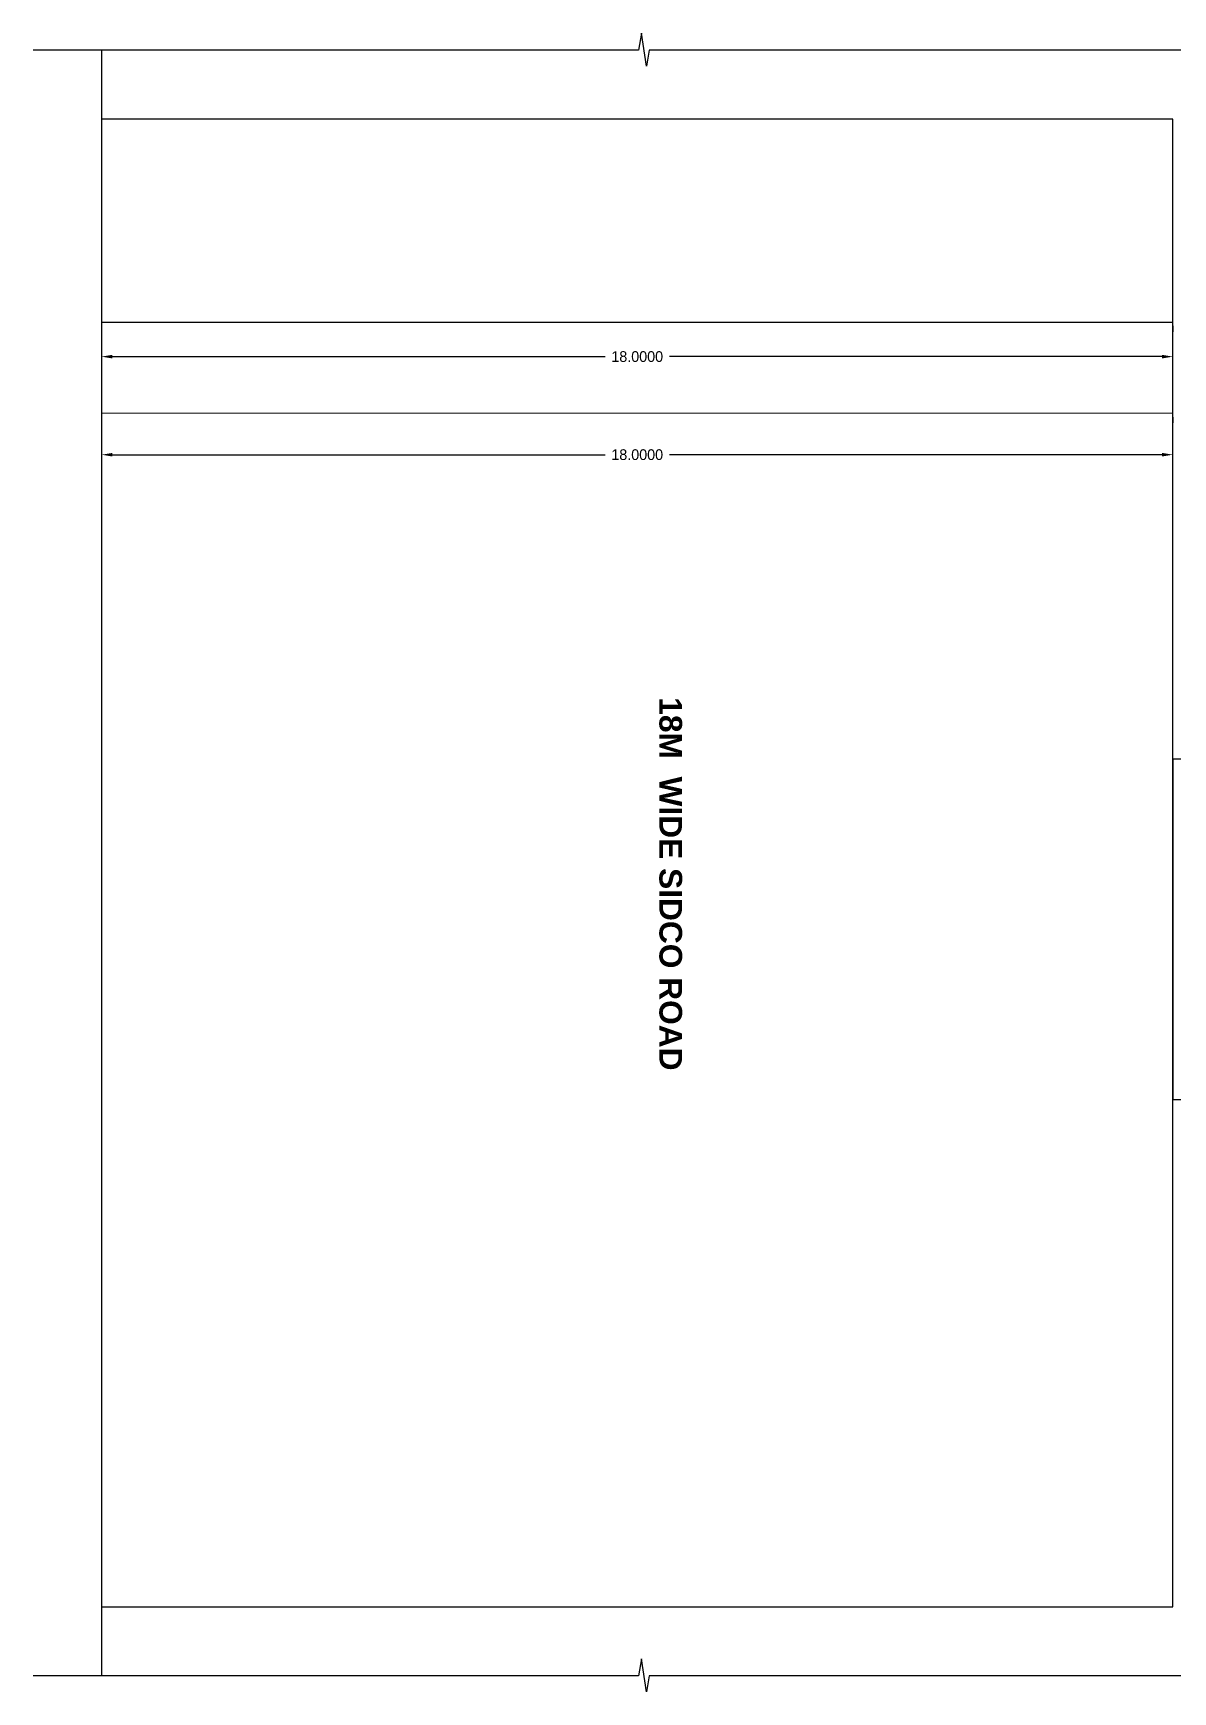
# Model space of a CAD drawing. Header units: metres. Extents: x 2267060 to 2267206, y 3909 to 3962.
# Drawn here: x 2267145.42 to 2267164.57, y 3909.99 to 3937.85 of the extents above; entities that cross this region are included whole.
import ezdxf

# ---------------------------------------------------------------- set-up
doc = ezdxf.new("R2010")
doc.units = ezdxf.units.M
doc.header["$LTSCALE"] = 3.5
doc.header["$MEASUREMENT"] = 0
doc.linetypes.add('DOT2', pattern=[0.125, 0, -0.125])
doc.layers.get('0').update_dxf_attribs({"linetype": 'CONTINUOUS'})
doc.layers.get('DEFPOINTS').update_dxf_attribs({"linetype": 'CONTINUOUS'})
doc.layers.add('MAIN_GATE', color=57, linetype='CONTINUOUS')
doc.layers.add('SURRENDER_ROAD_WIDTH', color=2, linetype='CONTINUOUS')
doc.layers.add('NOTIFIED_ROAD', color=183, linetype='CONTINUOUS', lineweight=13)
doc.dimstyles.get("Standard").update_dxf_attribs({"dimtxt": 0.18, "dimasz": 0.18, "dimexe": 0.18, "dimexo": 0.0625, "dimgap": 0.09, "dimtad": 0, "dimtih": 1, "dimtoh": 1, "dimdec": 4, "dimzin": 0, "dimdsep": 46, "dimtxsty": 'Standard', "dimcen": 0.09, "dimadec": 0, "dimazin": 0, "dimtfac": 1, "dimtdec": 4, "dimtofl": 0, "dimtmove": 0, "dimatfit": 3, "dimfxl": 0, "dimtolj": 1, "dimtzin": 0, "dimarcsym": 0})

# ---------------------------------------------------------------- blocks, each defined once
blk = doc.blocks.new('*D19')
at = {"layer": 'DEFPOINTS', "color": 0, "ltscale": 400}
for p in [(2267146.57, 3931.467), (2267164.57, 3931.467), (2267164.57, 3930.772)]:
    blk.add_point(p, dxfattribs=at)
at = {"layer": 'NOTIFIED_ROAD', "color": 0, "linetype": 'DOT2', "lineweight": -2, "ltscale": 400}
for p, q in [((2267146.57, 3931.405), (2267146.57, 3930.592)), ((2267164.57, 3931.405), (2267164.57, 3930.592))]:
    blk.add_line(p, q, dxfattribs=at)
at = {"layer": 'NOTIFIED_ROAD', "color": 0, "linetype": 'Continuous', "lineweight": -2, "ltscale": 400}
for p, q in [((2267146.75, 3930.772), (2267155.03, 3930.772)), ((2267164.39, 3930.772), (2267156.11, 3930.772))]:
    blk.add_line(p, q, dxfattribs=at)
at = {"layer": 'NOTIFIED_ROAD', "color": 0, "ltscale": 400}
for points in [[(2267146.75, 3930.802), (2267146.75, 3930.742), (2267146.57, 3930.772)], [(2267164.39, 3930.802), (2267164.39, 3930.742), (2267164.57, 3930.772)]]:
    blk.add_solid(points, dxfattribs=at)
at = {"layer": 'NOTIFIED_ROAD', "color": 0, "ltscale": 400, "insert": (2267155.57, 3930.772), "char_height": 0.18, "attachment_point": 5}
blk.add_mtext('\\A1;18.0000', dxfattribs=at)
blk = doc.blocks.new('*D20')
at = {"layer": 'DEFPOINTS', "color": 0, "ltscale": 400}
for p in [(2267146.57, 3932.997), (2267164.57, 3932.997), (2267164.57, 3932.42)]:
    blk.add_point(p, dxfattribs=at)
at = {"layer": 'SURRENDER_ROAD_WIDTH', "color": 0, "linetype": 'DOT2', "lineweight": -2, "ltscale": 400}
for p, q in [((2267146.57, 3932.935), (2267146.57, 3932.24)), ((2267164.57, 3932.935), (2267164.57, 3932.24))]:
    blk.add_line(p, q, dxfattribs=at)
at = {"layer": 'SURRENDER_ROAD_WIDTH', "color": 0, "linetype": 'Continuous', "lineweight": -2, "ltscale": 400}
for p, q in [((2267146.75, 3932.42), (2267155.03, 3932.42)), ((2267164.39, 3932.42), (2267156.11, 3932.42))]:
    blk.add_line(p, q, dxfattribs=at)
at = {"layer": 'SURRENDER_ROAD_WIDTH', "color": 0, "ltscale": 400}
for points in [[(2267146.75, 3932.45), (2267146.75, 3932.39), (2267146.57, 3932.42)], [(2267164.39, 3932.45), (2267164.39, 3932.39), (2267164.57, 3932.42)]]:
    blk.add_solid(points, dxfattribs=at)
at = {"layer": 'SURRENDER_ROAD_WIDTH', "color": 0, "ltscale": 400, "insert": (2267155.57, 3932.42), "char_height": 0.18, "attachment_point": 5}
blk.add_mtext('\\A1;18.0000', dxfattribs=at)

msp = doc.modelspace()

# ---------------------------------------------------------------- linework, layer by layer
at = {"color": 1, "lineweight": 30}
for p, q in [((2267155.64089, 3937.8546), (2267155.59031, 3937.56917)), ((2267155.72765, 3937.29964), (2267155.64089, 3937.8546)), ((2267155.59031, 3937.56917), (2267145.42039, 3937.56917)), ((2267146.56991, 3937.56917), (2267146.56991, 3910.25591)), ((2267155.76985, 3937.56917), (2267155.72765, 3937.29964)), ((2267167.17594, 3937.56917), (2267155.76985, 3937.56917)), ((2267155.64089, 3910.54134), (2267155.59031, 3910.25591)), ((2267155.72765, 3909.98638), (2267155.64089, 3910.54134)), ((2267155.59031, 3910.25591), (2267145.42039, 3910.25591)), ((2267155.76985, 3910.25591), (2267155.72765, 3909.98638)), ((2267167.17594, 3910.25591), (2267155.76985, 3910.25591))]:
    msp.add_line(p, q, dxfattribs=at)
at = {"layer": 'MAIN_GATE', "color": 57, "ltscale": 400}
msp.add_lwpolyline([(2267164.8558, 3925.65911), (2267164.56991, 3925.65911), (2267164.56991, 3919.94119), (2267164.8558, 3919.94119)], close=True, dxfattribs=at)
at = {"layer": 'NOTIFIED_ROAD', "color": 1, "ltscale": 400}
msp.add_line((2267146.56991, 3931.46743), (2267164.56991, 3931.46743), dxfattribs=at)
msp.add_lwpolyline([(2267164.56991, 3936.41254), (2267146.56991, 3936.41254), (2267146.56991, 3911.41254), (2267164.56991, 3911.41254)], close=True, dxfattribs=at)
at = {"layer": 'SURRENDER_ROAD_WIDTH', "color": 2, "ltscale": 400}
msp.add_line((2267146.56991, 3932.99741), (2267164.56991, 3932.99741), dxfattribs=at)
msp.add_lwpolyline([(2267164.56991, 3936.41254), (2267146.56991, 3936.41254), (2267146.56991, 3911.41254), (2267164.56991, 3911.41254)], close=True, dxfattribs=at)

# ---------------------------------------------------------------- texts
at = {"color": 7, "lineweight": 30, "ltscale": 2, "insert": (2267156.32401, 3950.40737), "char_height": 0.3811944, "attachment_point": 1, "rotation": 270}
msp.add_mtext_dynamic_manual_height_columns('{\\fArial|b1|i0|c0|p34;\\W9.42799;                 \\W1;18M  WIDE SIDCO ROAD}', width=53.6305748, gutter_width=12.5, heights=[0], dxfattribs=at)

# ---------------------------------------------------------------- dimensions: what is measured, and where the dimension line sits
at = {"layer": 'NOTIFIED_ROAD', "color": 1, "ltscale": 400}
dim = msp.add_linear_dim(base=(2267164.56991, 3930.77195), p1=(2267146.56991, 3931.46743), p2=(2267164.56991, 3931.46743), dimstyle='Standard', override={"dimfxl": 0.18}, dxfattribs=at)
dim.commit()
dim.dimension.update_dxf_attribs({"geometry": '*D19', "text_midpoint": (2267155.56991, 3930.77195)})
at = {"layer": 'SURRENDER_ROAD_WIDTH', "color": 2, "ltscale": 400}
dim = msp.add_linear_dim(base=(2267164.56991, 3932.42027), p1=(2267146.56991, 3932.99741), p2=(2267164.56991, 3932.99741), dimstyle='Standard', override={"dimfxl": 0.18}, dxfattribs=at)
dim.commit()
dim.dimension.update_dxf_attribs({"geometry": '*D20', "text_midpoint": (2267155.56991, 3932.42027)})

doc.saveas('drawing.dxf')
